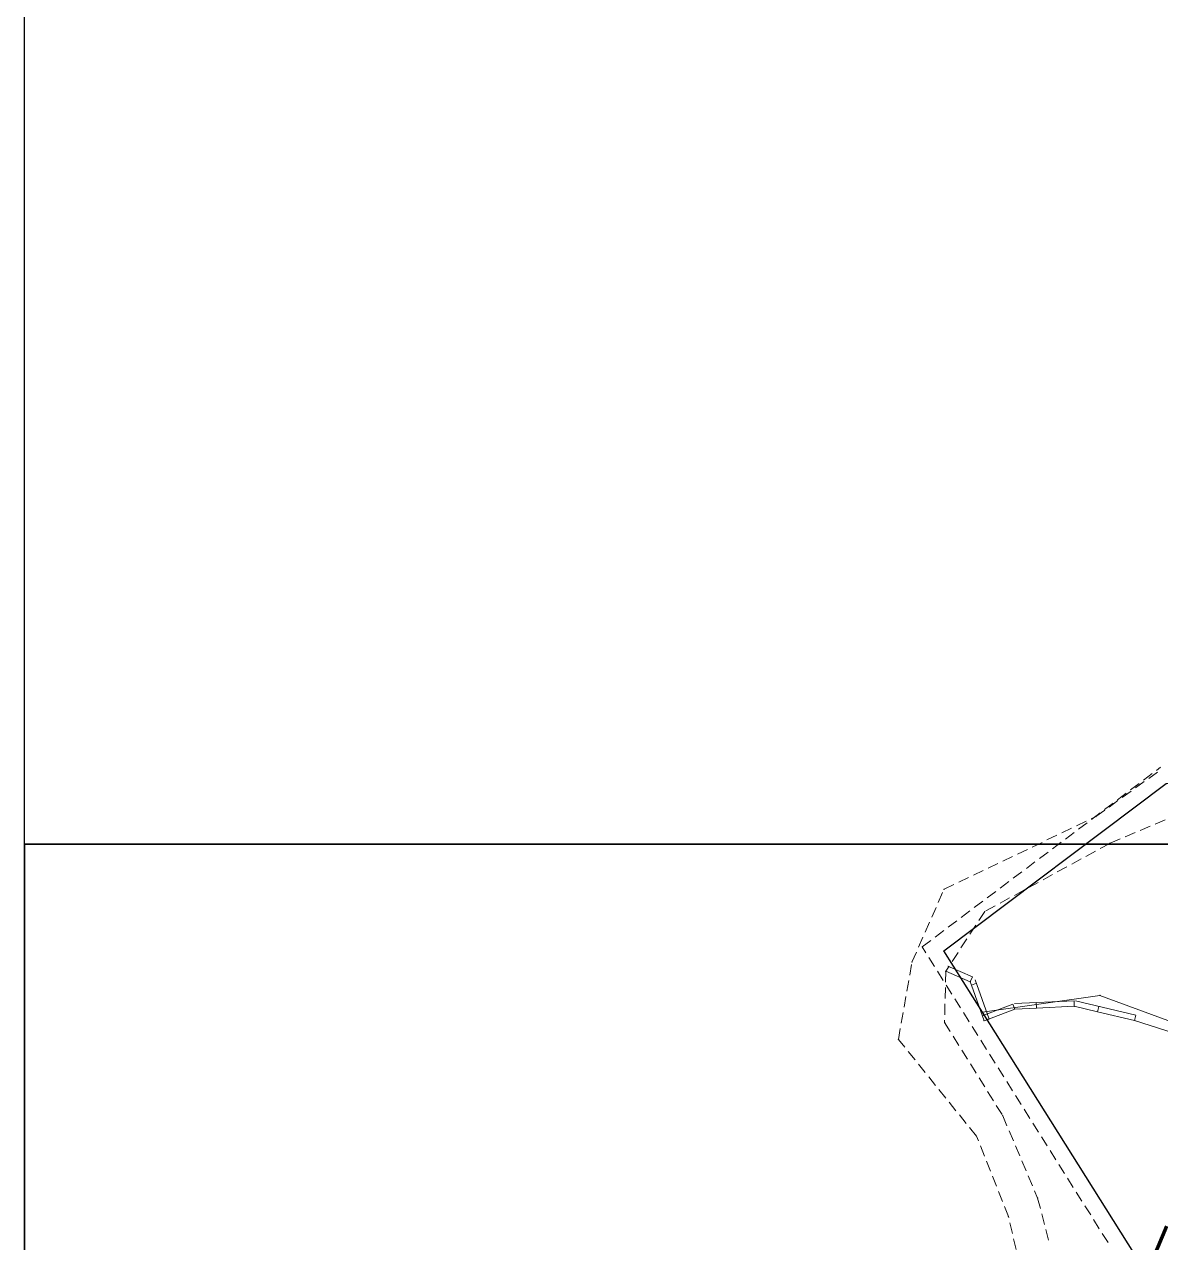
# Model space of a CAD drawing. Header units: millimetres. Extents: x 615240 to 617330, y 4151758 to 4153557.
# Drawn here: x 615240.4 to 615449.5, y 4152584.1 to 4152808.4 of the extents above; entities that cross this region are included whole.
import ezdxf
from ezdxf.xclip import XClip

# ---------------------------------------------------------------- set-up
doc = ezdxf.new("R2010")
doc.units = ezdxf.units.MM
doc.header["$XCLIPFRAME"] = 2
doc.linetypes.add('ACAD_ISO14W100', pattern=[24, 12, -3, 0, -3, 0, -3, 0, -3])
for name, color, linetype, lineweight in [('02_ADA_ALN_YENI', 7, 'Continuous', 30), ('03_PARSEL_ALN_YENI', 171, 'Continuous', 0), ('06_DETAY_SNR_KROKI', 4, 'Continuous', 0), ('06_DETAY_SNR_PAFTA', 26, 'Continuous', 0), ('07_SNRTIP_GECERLI', 30, 'Continuous', 0), ('NOKTA_DETAY_YENI', 171, 'Continuous', 0), ('NOKTA_PARSEL_ESKI', 6, 'Continuous', 0), ('TRAFO_BOLGE_TUM', 254, 'ACAD_ISO14W100', 70)]:
    doc.layers.add(name, color=color, linetype=linetype, lineweight=lineweight)
doc.layers.add('ANTET', color=7, linetype='Continuous')

# ---------------------------------------------------------------- blocks, each defined once
blk = doc.blocks.new('fggg')
at = {"layer": '02_ADA_ALN_YENI', "color": 252}
blk.add_polyline3d([(615445.9, 4152580.08, 0), (615416.71, 4152626.53, 0), (615409.62, 4152637.83, 0), (615450.53, 4152668.65, 0), (615479.94, 4152669.43, 0), (615494.17, 4152664.08, 0), (615503.05, 4152655.84, 0), (615510.9, 4152640.37, 0), (615514.99, 4152635.88, 0), (615515.64, 4152634.44, 0), (615518.69, 4152630.49, 0), (615518.96, 4152628.11, 0), (615518.24, 4152624.51, 0), (615509.99, 4152617.25, 0), (615507.03, 4152613.75, 0), (615503.08, 4152606.42, 0), (615502.11, 4152602.86, 0), (615500.49, 4152595.98, 0), (615500.98, 4152592.3, 0), (615501.25, 4152590.13, 0), (615507.72, 4152578.45, 0)], dxfattribs=at)
at = {"layer": '03_PARSEL_ALN_YENI', "color": 252}
for points in [[(615480.98, 4152602.88, 0), (615462.17, 4152620.82, 0), (615438.31, 4152629.65, 0), (615416.71, 4152626.53, 0), (615409.62, 4152637.83, 0), (615450.53, 4152668.65, 0), (615479.94, 4152669.43, 0), (615494.17, 4152664.08, 0), (615503.05, 4152655.84, 0), (615510.9, 4152640.37, 0), (615514.99, 4152635.88, 0), (615515.64, 4152634.44, 0), (615518.69, 4152630.49, 0), (615518.96, 4152628.11, 0), (615518.24, 4152624.51, 0), (615509.99, 4152617.25, 0), (615507.03, 4152613.75, 0), (615503.08, 4152606.42, 0), (615502.11, 4152602.86, 0), (615480.98, 4152602.88, 0)], [(615449.49, 4152549.47, 0), (615445.9, 4152580.08, 0), (615416.71, 4152626.53, 0), (615438.31, 4152629.65, 0), (615462.17, 4152620.82, 0), (615480.98, 4152602.88, 0), (615478.2, 4152576.58, 0), (615477.43, 4152569.31, 0), (615477.33, 4152568.3, 0), (615490.95, 4152535.75, 0), (615449.49, 4152549.47, 0)]]:
    blk.add_polyline3d(points, close=True, dxfattribs=at)
at = {"layer": '06_DETAY_SNR_KROKI', "color": 252}
for p, q in [((615414.85, 4152633.06, 0.95), (615410.35, 4152634.99, 0.95)), ((615414.45, 4152632.14, 0.95), (615409.95, 4152634.07, 0.95)), ((615414.45, 4152632.14, 0.95), (615414.85, 4152633.06, 0.95)), ((615414.66, 4152631.55, 0.95), (615414.45, 4152632.14, 0.95)), ((615414.66, 4152631.55, 0.95), (615415.6, 4152631.89, 0.95)), ((615417.01, 4152624.96, 0.95), (615414.66, 4152631.55, 0.95)), ((615417.95, 4152625.29, 0.95), (615415.39, 4152632.48, 0.95)), ((615433.57, 4152628.65, 0.95), (615422.61, 4152628.12, 0.95)), ((615426.62, 4152627.31, 0.95), (615426.57, 4152628.31, 0.95)), ((615433.61, 4152627.65, 0.95), (615433.57, 4152628.65, 0.95)), ((615444.93, 4152625.99, 0.95), (615433.84, 4152628.62, 0.95)), ((615422.31, 4152628.05, 0.95), (615416.65, 4152625.89, 0.95)), ((615422.66, 4152627.12, 0.95), (615417.01, 4152624.96, 0.95)), ((615422.66, 4152627.12, 0.95), (615422.31, 4152628.05, 0.95)), ((615426.62, 4152627.31, 0.95), (615422.66, 4152627.12, 0.95)), ((615433.61, 4152627.65, 0.95), (615426.62, 4152627.31, 0.95)), ((615437.89, 4152626.64, 0.95), (615433.61, 4152627.65, 0.95)), ((615437.89, 4152626.64, 0.95), (615438.12, 4152627.61, 0.95)), ((615444.7, 4152625.02, 0.95), (615437.89, 4152626.64, 0.95)), ((615444.7, 4152625.02, 0.95), (615444.93, 4152625.99, 0.95)), ((615417.01, 4152624.96, 0.95), (615417.95, 4152625.29, 0.95)), ((615453.32, 4152622.24, 0.95), (615444.7, 4152625.02, 0.95))]:
    blk.add_line(p, q, dxfattribs=at)
for p in [(615409.95, 4152634.07, 672.15), (615414.45, 4152632.14, 669.34), (615414.45, 4152632.14, 669.34), (615422.66, 4152627.12, 669.87), (615422.66, 4152627.12, 669.87), (615433.61, 4152627.65, 668.22), (615433.61, 4152627.65, 668.22), (615417.01, 4152624.96, 668.76), (615417.01, 4152624.96, 668.76), (615444.7, 4152625.02, 667.14), (615444.7, 4152625.02, 667.14)]:
    blk.add_point(p, dxfattribs=at)
at = {"layer": '06_DETAY_SNR_PAFTA', "color": 252}
for p, q in [((615447.3, 4152669.58, 0.95), (615448.92, 4152670.75, 0.95)), ((615448.74, 4152671.06, 0.95), (615449.49, 4152671.63, 0.95)), ((615443.95, 4152667.45, 0.95), (615445.54, 4152668.65, 0.95)), ((615444.87, 4152667.82, 0.95), (615446.49, 4152669, 0.95)), ((615446.34, 4152669.25, 0.95), (615447.94, 4152670.46, 0.95)), ((615441.55, 4152665.64, 0.95), (615443.15, 4152666.85, 0.95)), ((615442.44, 4152666.06, 0.95), (615444.06, 4152667.24, 0.95)), ((615439.15, 4152663.84, 0.95), (615440.75, 4152665.04, 0.95)), ((615440.01, 4152664.3, 0.95), (615441.63, 4152665.48, 0.95)), ((615436.7, 4152662.12, 0.95), (615437.58, 4152662.54, 0.95)), ((615436.76, 4152662.03, 0.95), (615438.36, 4152663.24, 0.95)), ((615437.58, 4152662.54, 0.95), (615439.2, 4152663.72, 0.95)), ((615450.34, 4152661.97, 0.95), (615448.5, 4152661.18, 0.95)), ((615431.28, 4152659.53, 0.95), (615433.09, 4152660.39, 0.95)), ((615431.97, 4152658.42, 0.95), (615433.56, 4152659.63, 0.95)), ((615433.99, 4152660.83, 0.95), (615435.8, 4152661.69, 0.95)), ((615434.36, 4152660.23, 0.95), (615435.96, 4152661.43, 0.95)), ((615444.82, 4152659.61, 0.95), (615442.98, 4152658.83, 0.95)), ((615447.58, 4152660.79, 0.95), (615445.74, 4152660.01, 0.95)), ((615425.87, 4152656.94, 0.95), (615427.68, 4152657.81, 0.95)), ((615428.58, 4152658.24, 0.95), (615430.38, 4152659.1, 0.95)), ((615429.57, 4152656.62, 0.95), (615431.17, 4152657.82, 0.95)), ((615440.14, 4152657.62, 0.95), (615438.39, 4152656.66, 0.95)), ((615442.06, 4152658.44, 0.95), (615440.22, 4152657.65, 0.95)), ((615420.46, 4152654.35, 0.95), (615422.26, 4152655.22, 0.95)), ((615423.17, 4152655.65, 0.95), (615424.97, 4152656.51, 0.95)), ((615427.17, 4152654.81, 0.95), (615428.77, 4152656.02, 0.95)), ((615437.51, 4152656.18, 0.95), (615435.75, 4152655.23, 0.95)), ((615417.75, 4152653.06, 0.95), (615419.56, 4152653.92, 0.95)), ((615424.78, 4152653.01, 0.95), (615426.37, 4152654.21, 0.95)), ((615432.24, 4152653.31, 0.95), (615430.48, 4152652.36, 0.95)), ((615434.87, 4152654.75, 0.95), (615433.12, 4152653.79, 0.95)), ((615412.34, 4152650.47, 0.95), (615414.14, 4152651.33, 0.95)), ((615415.05, 4152651.77, 0.95), (615416.85, 4152652.63, 0.95)), ((615419.99, 4152649.4, 0.95), (615421.58, 4152650.6, 0.95)), ((615422.38, 4152651.2, 0.95), (615423.98, 4152652.41, 0.95)), ((615429.61, 4152651.88, 0.95), (615427.85, 4152650.92, 0.95)), ((615408.57, 4152646.75, 0.95), (615409.37, 4152648.59, 0.95)), ((615409.63, 4152649.18, 0.95), (615411.44, 4152650.04, 0.95)), ((615417.59, 4152647.59, 0.95), (615419.19, 4152648.79, 0.95)), ((615424.34, 4152649.01, 0.95), (615422.58, 4152648.05, 0.95)), ((615426.97, 4152650.44, 0.95), (615425.22, 4152649.49, 0.95)), ((615415.19, 4152645.79, 0.95), (615416.79, 4152646.99, 0.95)), ((615419.07, 4152646.14, 0.95), (615417.31, 4152645.18, 0.95)), ((615421.7, 4152647.57, 0.95), (615419.95, 4152646.62, 0.95)), ((615407.36, 4152644.01, 0.95), (615408.16, 4152645.84, 0.95)), ((615412.8, 4152643.98, 0.95), (615414.39, 4152645.18, 0.95)), ((615417.12, 4152645.08, 0.95), (615416.03, 4152643.4, 0.95)), ((615406.15, 4152641.26, 0.95), (615406.96, 4152643.09, 0.95)), ((615408, 4152640.37, 0.95), (615409.6, 4152641.57, 0.95)), ((615410.4, 4152642.18, 0.95), (615412, 4152643.38, 0.95)), ((615415.48, 4152642.56, 0.95), (615414.39, 4152640.89, 0.95)), ((615404.94, 4152638.52, 0.95), (615405.75, 4152640.35, 0.95)), ((615405.61, 4152638.57, 0.95), (615407.21, 4152639.77, 0.95)), ((615413.84, 4152640.05, 0.95), (615412.75, 4152638.37, 0.95)), ((615403.73, 4152635.77, 0.95), (615404.54, 4152637.6, 0.95)), ((615406.29, 4152637.48, 0.95), (615405.61, 4152638.57, 0.95)), ((615412.21, 4152637.53, 0.95), (615411.12, 4152635.86, 0.95)), ((615403.31, 4152633.37, 0.95), (615403.66, 4152635.34, 0.95)), ((615407.89, 4152634.94, 0.95), (615406.82, 4152636.63, 0.95)), ((615410.57, 4152635.02, 0.95), (615409.95, 4152634.07, 0.95)), ((615409.48, 4152632.4, 0.95), (615408.42, 4152634.09, 0.95)), ((615409.95, 4152634.07, 0.95), (615409.9, 4152632.07, 0.95)), ((615402.79, 4152630.42, 0.95), (615403.14, 4152632.39, 0.95)), ((615409.88, 4152631.07, 0.95), (615409.83, 4152629.07, 0.95)), ((615411.08, 4152629.86, 0.95), (615410.02, 4152631.55, 0.95)), ((615402.27, 4152627.46, 0.95), (615402.62, 4152629.43, 0.95)), ((615412.68, 4152627.32, 0.95), (615411.61, 4152629.01, 0.95)), ((615401.76, 4152624.51, 0.95), (615402.1, 4152626.48, 0.95)), ((615409.8, 4152628.07, 0.95), (615409.75, 4152626.07, 0.95)), ((615414.27, 4152624.78, 0.95), (615413.21, 4152626.47, 0.95)), ((615409.73, 4152625.07, 0.95), (615409.72, 4152624.67, 0.95)), ((615409.72, 4152624.67, 0.95), (615410.78, 4152622.97, 0.95)), ((615415.87, 4152622.24, 0.95), (615414.8, 4152623.93, 0.95)), ((615401.24, 4152621.55, 0.95), (615401.58, 4152623.52, 0.95)), ((615402.42, 4152620.09, 0.95), (615401.24, 4152621.55, 0.95)), ((615411.31, 4152622.13, 0.95), (615412.37, 4152620.43, 0.95)), ((615417.46, 4152619.7, 0.95), (615416.4, 4152621.39, 0.95)), ((615404.3, 4152617.75, 0.95), (615403.05, 4152619.31, 0.95)), ((615412.9, 4152619.58, 0.95), (615413.95, 4152617.88, 0.95)), ((615406.18, 4152615.42, 0.95), (615404.93, 4152616.97, 0.95)), ((615414.48, 4152617.04, 0.95), (615415.54, 4152615.34, 0.95)), ((615419.06, 4152617.16, 0.95), (615418, 4152618.85, 0.95)), ((615420.66, 4152614.62, 0.95), (615419.59, 4152616.31, 0.95)), ((615408.07, 4152613.08, 0.95), (615406.81, 4152614.64, 0.95)), ((615416.07, 4152614.49, 0.95), (615417.13, 4152612.79, 0.95)), ((615422.25, 4152612.08, 0.95), (615421.19, 4152613.77, 0.95)), ((615409.95, 4152610.75, 0.95), (615408.69, 4152612.3, 0.95)), ((615417.66, 4152611.95, 0.95), (615418.72, 4152610.25, 0.95)), ((615423.85, 4152609.54, 0.95), (615422.78, 4152611.23, 0.95)), ((615411.83, 4152608.41, 0.95), (615410.58, 4152609.97, 0.95)), ((615419.25, 4152609.4, 0.95), (615420.31, 4152607.7, 0.95)), ((615425.44, 4152607, 0.95), (615424.38, 4152608.69, 0.95)), ((615413.72, 4152606.07, 0.95), (615412.46, 4152607.63, 0.95)), ((615420.44, 4152607.49, 0.95), (615421.22, 4152605.65, 0.95)), ((615427.04, 4152604.46, 0.95), (615425.98, 4152606.15, 0.95)), ((615415.6, 4152603.74, 0.95), (615414.34, 4152605.3, 0.95)), ((615415.95, 4152602.86, 0.95), (615415.6, 4152603.74, 0.95)), ((615421.61, 4152604.73, 0.95), (615422.39, 4152602.89, 0.95)), ((615428.64, 4152601.92, 0.95), (615427.57, 4152603.61, 0.95)), ((615417.05, 4152600.07, 0.95), (615416.32, 4152601.93, 0.95)), ((615422.78, 4152601.96, 0.95), (615423.56, 4152600.12, 0.95)), ((615418.16, 4152597.29, 0.95), (615417.42, 4152599.15, 0.95)), ((615423.95, 4152599.2, 0.95), (615424.73, 4152597.36, 0.95)), ((615430.23, 4152599.38, 0.95), (615429.17, 4152601.07, 0.95)), ((615431.83, 4152596.84, 0.95), (615430.76, 4152598.53, 0.95)), ((615419.27, 4152594.5, 0.95), (615418.53, 4152596.36, 0.95)), ((615425.12, 4152596.44, 0.95), (615425.9, 4152594.6, 0.95)), ((615433.42, 4152594.3, 0.95), (615432.36, 4152595.99, 0.95)), ((615420.38, 4152591.71, 0.95), (615419.64, 4152593.57, 0.95)), ((615426.29, 4152593.68, 0.95), (615426.86, 4152592.34, 0.95)), ((615426.86, 4152592.34, 0.95), (615427.36, 4152590.4, 0.95)), ((615435.02, 4152591.76, 0.95), (615433.96, 4152593.45, 0.95)), ((615421.49, 4152588.92, 0.95), (615420.75, 4152590.78, 0.95)), ((615436.62, 4152589.22, 0.95), (615435.55, 4152590.91, 0.95)), ((615421.53, 4152588.74, 0.95), (615421.49, 4152588.92, 0.95)), ((615422.21, 4152585.82, 0.95), (615421.76, 4152587.77, 0.95)), ((615427.61, 4152589.44, 0.95), (615428.12, 4152587.5, 0.95)), ((615438.21, 4152586.68, 0.95), (615437.15, 4152588.37, 0.95)), ((615428.37, 4152586.53, 0.95), (615428.87, 4152584.6, 0.95)), ((615439.81, 4152584.14, 0.95), (615438.74, 4152585.83, 0.95)), ((615422.9, 4152582.9, 0.95), (615422.44, 4152584.85, 0.95))]:
    blk.add_line(p, q, dxfattribs=at)
for p in [(615437.58, 4152662.54, 674.69), (615437.58, 4152662.54, 674.69), (615440.14, 4152657.62, 674.54), (615440.14, 4152657.62, 674.54), (615409.63, 4152649.18, 672.5), (615409.63, 4152649.18, 672.5), (615417.12, 4152645.08, 672.35), (615417.12, 4152645.08, 672.35), (615405.61, 4152638.57, 670.37), (615405.61, 4152638.57, 670.37), (615403.73, 4152635.77, 672.17), (615403.73, 4152635.77, 672.17), (615409.95, 4152634.07, 672.15), (615409.95, 4152634.07, 672.15), (615409.72, 4152624.67, 672.08), (615409.72, 4152624.67, 672.08), (615401.24, 4152621.55, 672.3), (615401.24, 4152621.55, 672.3), (615420.44, 4152607.49, 673.64), (615420.44, 4152607.49, 673.64), (615415.6, 4152603.74, 675.34), (615415.6, 4152603.74, 675.34), (615426.86, 4152592.34, 676.05), (615426.86, 4152592.34, 676.05), (615421.49, 4152588.92, 676.17), (615421.49, 4152588.92, 676.17)]:
    blk.add_point(p, dxfattribs=at)
at = {"layer": '07_SNRTIP_GECERLI', "color": 252}
for points in [[(615416.71, 4152626.53, 0), (615409.62, 4152637.83, 0), (615450.53, 4152668.65, 0)], [(615480.98, 4152602.88, 0), (615462.17, 4152620.82, 0), (615438.31, 4152629.65, 0), (615416.71, 4152626.53, 0)], [(615416.71, 4152626.53, 0), (615445.9, 4152580.08, 0), (615449.49, 4152549.47, 674.06)]]:
    blk.add_polyline3d(points, dxfattribs=at)
at = {"layer": 'NOKTA_DETAY_YENI', "color": 252}
for p in [(615437.58, 4152662.54, 674.69), (615440.14, 4152657.62, 674.54), (615409.63, 4152649.18, 672.5), (615417.12, 4152645.08, 672.35), (615405.61, 4152638.57), (615403.73, 4152635.77, 672.17), (615409.95, 4152634.07, 672.15), (615414.45, 4152632.14, 669.34), (615422.66, 4152627.12, 669.87), (615433.61, 4152627.65, 668.22), (615409.72, 4152624.67, 672.08), (615417.01, 4152624.96, 668.76), (615444.7, 4152625.02, 667.14), (615401.24, 4152621.55, 672.3), (615420.44, 4152607.49, 673.64), (615415.6, 4152603.74, 675.34), (615426.86, 4152592.34, 676.05), (615421.49, 4152588.92, 676.17)]:
    blk.add_point(p, dxfattribs=at)
at = {"layer": 'NOKTA_PARSEL_ESKI', "color": 252}
for p in [(615409.62, 4152637.83), (615438.31, 4152629.65), (615416.71, 4152626.53)]:
    blk.add_point(p, dxfattribs=at)

msp = doc.modelspace()

# ---------------------------------------------------------------- linework, layer by layer
msp.add_line((615240.4, 4152657.5), (615240.4, 4151757.5))
msp.add_lwpolyline([(616579.24, 4152657.5), (615240.4, 4152657.5), (615240.4, 4153557.29), (616579.24, 4153557.29)], close=True)
at = {"layer": 'ANTET', "flags": 128}
msp.add_lwpolyline([(615240.4, 4151757.5), (615240.4, 4152657.5), (617142.5, 4152657.5), (617142.5, 4151777.5), (615240.4, 4151757.5)], close=True, dxfattribs=at)
at = {"layer": 'TRAFO_BOLGE_TUM', "flags": 128}
msp.add_lwpolyline([(615609.21, 4152146.51), (615609.2, 4152146.5), (615364.24, 4152356.59), (615363.55, 4152357.29), (615362.95, 4152358.15), (615362.51, 4152359.1), (615362.24, 4152360.11), (615362.14, 4152361.15), (615362.24, 4152362.19), (615362.45, 4152362.98), (615362.43, 4152362.99), (615383.16, 4152427.39), (615383.24, 4152427.6), (615383.37, 4152427.88), (615383.35, 4152427.88), (615484.65, 4152667.65), (615484.98, 4152668.31), (615485.58, 4152669.17), (615486.15, 4152669.73), (615486.14, 4152669.74), (616077.97, 4153209.43), (616078.15, 4153209.6), (616079.01, 4153210.2), (616079.07, 4153210.22), (616079.06, 4153210.23), (616244.06, 4153303.22), (616244.96, 4153303.63), (616245.97, 4153303.9), (616247.01, 4153303.99), (616248.05, 4153303.9), (616248.33, 4153303.83), (616248.33, 4153303.84), (616279.31, 4153296.85), (616280.04, 4153296.64), (616280.99, 4153296.2), (616281.85, 4153295.6), (616282.59, 4153294.86), (616283.19, 4153294), (616283.6, 4153293.12), (616283.6, 4153293.12), (616602.79, 4152447.65), (616602.81, 4152447.58), (616603.08, 4152446.57), (616603.17, 4152445.53), (616603.08, 4152444.49), (616602.81, 4152443.48), (616602.37, 4152442.53), (616601.96, 4152441.95), (616601.98, 4152441.94), (616551.95, 4152374.9), (616551.74, 4152374.63), (616551.01, 4152373.9), (616551.01, 4152373.9), (616225.67, 4152099.76), (616225.66, 4152099.75), (616225.39, 4152099.56), (616225.4, 4152099.54), (616182.92, 4152067.76), (616182.33, 4152067.37), (616182.29, 4152067.35), (616182.29, 4152067.35), (616150.33, 4152049.2), (616150.27, 4152049.18), (616150.28, 4152049.17), (616075.07, 4152007.46), (616074.21, 4152007.06), (616073.2, 4152006.79), (616072.16, 4152006.7), (616071.12, 4152006.79), (616070.43, 4152006.98), (616070.43, 4152006.96), (615611.38, 4152145.31), (615611.06, 4152145.42), (615610.11, 4152145.86), (615609.25, 4152146.46), (615609.21, 4152146.51), (615609.21, 4152146.51)], dxfattribs=at)

# ---------------------------------------------------------------- block references
ref = msp.add_blockref('fggg', (0, 0))
XClip(ref).set_block_clipping_path([(615240.4021353753, 4153557.293983656), (616576.5432835864, 4153557.293983656), (616576.5432835864, 4152657.5), (617142.5, 4152657.5), (617142.5, 4151777.5), (615240.4021353753, 4151757.5), (615240.4021353753, 4152657.5)])

doc.saveas('drawing.dxf')
